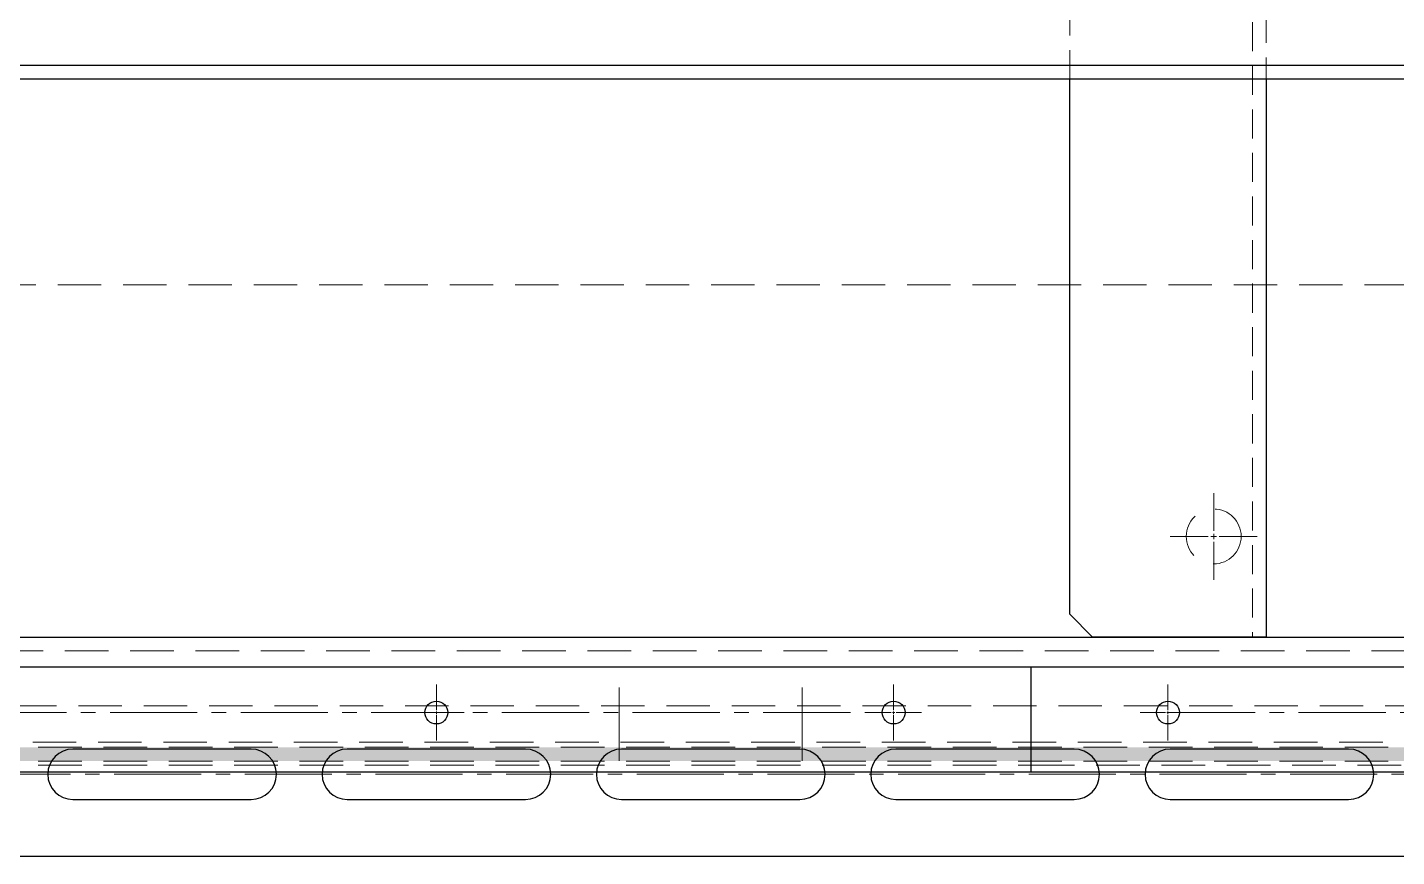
# Model space of a CAD drawing. Header units: millimetres. Extents: x 0 to 51411, y 0 to 16902.
# Drawn here: x 3880 to 4179.5, y 13175.9 to 13357.2 of the extents above; entities that cross this region are included whole.
import ezdxf

# ---------------------------------------------------------------- set-up
doc = ezdxf.new("R2010")
doc.units = ezdxf.units.MM
doc.linetypes.add('CENTER2', pattern=[28.575, 19.05, -3.175, 3.175, -3.175])
doc.linetypes.add('HIDDEN2', pattern=[4.7625, 3.175, -1.5875])
for name, color, linetype, lineweight in [('01_外形線', 7, 'Continuous', 25), ('03_かくれ線', 6, 'HIDDEN2', 13), ('04_中心線', 1, 'CENTER2', 9)]:
    doc.layers.add(name, color=color, linetype=linetype, lineweight=lineweight)

# ---------------------------------------------------------------- blocks, each defined once
blk = doc.blocks.new('*U1421')
at = {"layer": '04_中心線', "color": 0, "linetype": 'CENTER2', "transparency": 16777216}
for p, q in [((0, 1.2), (0, 9.5)), ((-9.5, 0), (-1.2, 0)), ((1.2, 0), (9.5, 0)), ((0, -9.5), (0, -1.2))]:
    blk.add_line(p, q, dxfattribs=at)
at = {"layer": '04_中心線', "color": 0, "linetype": 'Continuous', "transparency": 16777216}
for p, q in [((-0.6, 0), (0.6, 0)), ((0, -0.6), (0, 0.6))]:
    blk.add_line(p, q, dxfattribs=at)
blk = doc.blocks.new('*U1547')
at = {"layer": '04_中心線', "color": 0, "linetype": 'CENTER2', "transparency": 16777216}
for p, q in [((0, 0.52), (0, 6.11)), ((-6.11, 0), (-0.52, 0)), ((0.52, 0), (6.11, 0)), ((0, -6.11), (0, -0.52))]:
    blk.add_line(p, q, dxfattribs=at)
at = {"layer": '04_中心線', "color": 0, "linetype": 'Continuous', "transparency": 16777216}
for p, q in [((-0.26, 0), (0.26, 0)), ((0, -0.26), (0, 0.26))]:
    blk.add_line(p, q, dxfattribs=at)
blk = doc.blocks.new('*U1510')
at = {"layer": '04_中心線', "color": 0, "linetype": 'CENTER2', "transparency": 16777216}
for p, q in [((0, 0.52), (0, 6.11)), ((-6.11, 0), (-0.52, 0)), ((0.52, 0), (6.11, 0)), ((0, -6.11), (0, -0.52))]:
    blk.add_line(p, q, dxfattribs=at)
at = {"layer": '04_中心線', "color": 0, "linetype": 'Continuous', "transparency": 16777216}
for p, q in [((-0.26, 0), (0.26, 0)), ((0, -0.26), (0, 0.26))]:
    blk.add_line(p, q, dxfattribs=at)
blk = doc.blocks.new('*U1509')
at = {"layer": '04_中心線', "color": 0, "linetype": 'CENTER2', "transparency": 16777216}
for p, q in [((0, 0.52), (0, 6.11)), ((-6.11, 0), (-0.52, 0)), ((0.52, 0), (6.11, 0)), ((0, -6.11), (0, -0.52))]:
    blk.add_line(p, q, dxfattribs=at)
at = {"layer": '04_中心線', "color": 0, "linetype": 'Continuous', "transparency": 16777216}
for p, q in [((-0.26, 0), (0.26, 0)), ((0, -0.26), (0, 0.26))]:
    blk.add_line(p, q, dxfattribs=at)

msp = doc.modelspace()

# ---------------------------------------------------------------- hatches: boundary and pattern name
at = {"layer": '03_かくれ線', "transparency": 33554495}
h = msp.add_hatch(color=256, dxfattribs=at)
h.dxf.hatch_style = 1
h.paths.add_polyline_path([(5419.467, 13196.814), (5419.467, 13199.814), (3439.467, 13199.814), (3439.467, 13196.814)])

# ---------------------------------------------------------------- linework, layer by layer
at = {"layer": '01_外形線', "transparency": 33554508}
for p, q in [((4739.467, 13348.912), (3559.467, 13348.912)), ((4739.467, 13345.912), (3559.467, 13345.912)), ((4107.967, 13228.911), (4107.967, 13345.911)), ((4150.967, 13345.911), (4150.967, 13223.912)), ((4112.967, 13223.911), (4107.967, 13228.911)), ((3602.467, 13223.912), (4696.467, 13223.911)), ((4150.967, 13223.912), (4112.967, 13223.911)), ((4691.467, 13175.911), (3607.467, 13175.911))]:
    msp.add_line(p, q, dxfattribs=at)
at = {"layer": '01_外形線'}
for p, q in [((3439.467, 13217.41), (4099.467, 13217.41)), ((4099.467, 13217.41), (4099.467, 13194.41)), ((4099.467, 13217.41), (4759.467, 13217.41)), ((4099.467, 13217.41), (4099.467, 13194.41)), ((3439.467, 13194.41), (4099.467, 13194.41)), ((4099.467, 13194.41), (4759.467, 13194.41))]:
    msp.add_line(p, q, dxfattribs=at)
at = {"layer": '01_外形線', "transparency": 33554508}
for points in [[(3928.967, 13199.411), (3889.967, 13199.411, 1), (3889.967, 13188.411), (3928.967, 13188.411, 1)], [(3988.967, 13199.411), (3949.967, 13199.411, 1), (3949.967, 13188.411), (3988.967, 13188.411, 1)], [(4048.967, 13199.411), (4009.967, 13199.411, 1), (4009.967, 13188.411), (4048.967, 13188.411, 1)], [(4108.967, 13199.411), (4069.967, 13199.411, 1), (4069.967, 13188.411), (4108.967, 13188.411, 1)], [(4168.967, 13199.411), (4129.967, 13199.411, 1), (4129.967, 13188.411), (4168.967, 13188.411, 1)]]:
    msp.add_lwpolyline(points, format="xyb", close=True, dxfattribs=at)
at = {"layer": '01_外形線'}
for centre in [(3969.467, 13207.41), (4069.467, 13207.41), (4129.467, 13207.41)]:
    msp.add_circle(centre, 2.5, dxfattribs=at)
at = {"layer": '03_かくれ線', "ltscale": 2, "transparency": 33554508}
for p, q in [((4147.967, 13767.911), (4147.967, 13223.911)), ((4107.967, 13345.911), (4107.967, 13645.911)), ((4150.967, 13645.911), (4150.967, 13345.911))]:
    msp.add_line(p, q, dxfattribs=at)
at = {"layer": '03_かくれ線', "ltscale": 3}
for p, q in [((3429.467, 13300.91), (5429.467, 13300.91)), ((5429.467, 13208.91), (3429.467, 13208.91)), ((5419.467, 13200.91), (3439.467, 13200.91)), ((3439.467, 13199.814), (5419.467, 13199.814)), ((3439.467, 13196.814), (5419.467, 13196.814)), ((3439.467, 13195.91), (4099.467, 13195.91)), ((4099.467, 13195.91), (4759.467, 13195.91))]:
    msp.add_line(p, q, dxfattribs=at)
at = {"layer": '03_かくれ線', "ltscale": 3, "transparency": 33554508}
msp.add_line((3602.467, 13220.912), (4696.467, 13220.911), dxfattribs=at)
at = {"layer": '03_かくれ線', "ltscale": 3}
msp.add_circle((4139.467, 13245.91), 6, dxfattribs=at)
at = {"layer": '04_中心線'}
for p, q in [((4009.467, 13212.877), (4009.467, 13196.835)), ((4049.467, 13212.877), (4049.467, 13196.835)), ((3469.467, 13207.41), (4069.467, 13207.41)), ((4129.467, 13207.41), (4729.467, 13207.41))]:
    msp.add_line(p, q, dxfattribs=at)
at = {"layer": '04_中心線', "transparency": 33554508}
msp.add_line((4660.982, 13193.911), (3637.952, 13193.911), dxfattribs=at)

# ---------------------------------------------------------------- block references
at = {"layer": '04_中心線', "linetype": 'CENTER2', "rotation": 270}
msp.add_blockref('*U1421', (4139.467, 13245.91), dxfattribs=at)
at = {"layer": '04_中心線', "linetype": 'CENTER2'}
for name, p in [('*U1510', (3969.467, 13207.41)), ('*U1509', (4069.467, 13207.41)), ('*U1547', (4129.467, 13207.41))]:
    msp.add_blockref(name, p, dxfattribs=at)

doc.saveas('drawing.dxf')
